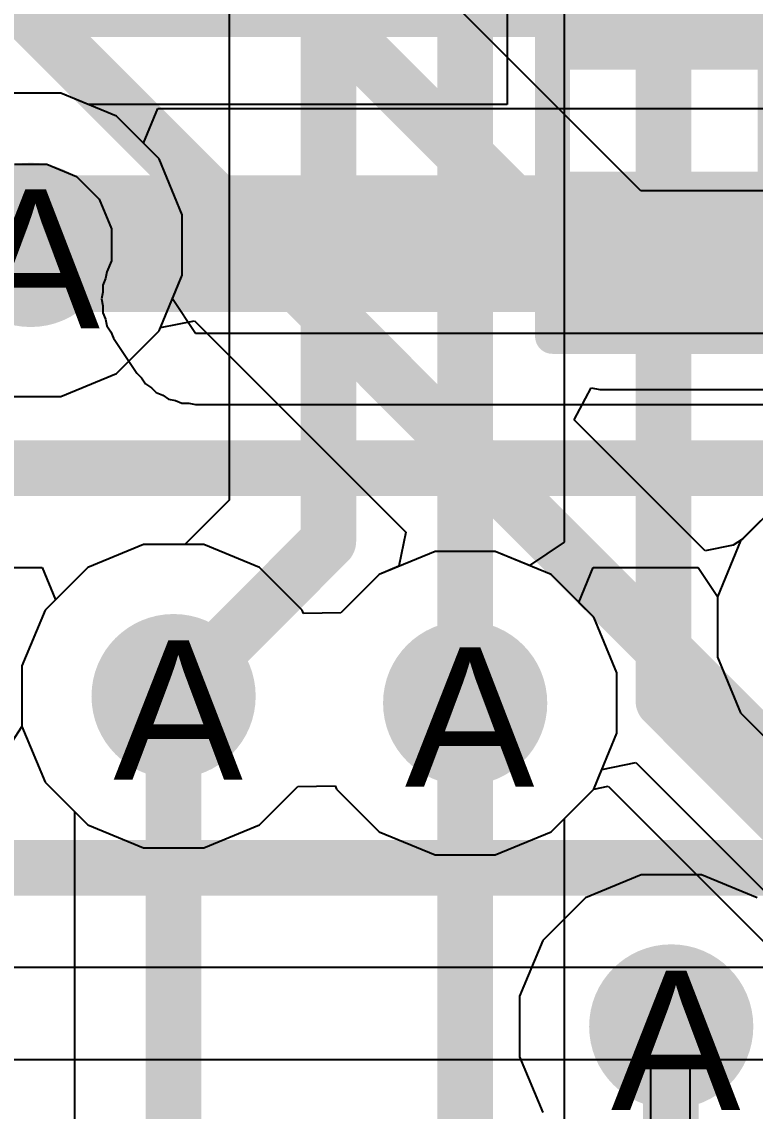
# Model space of a CAD drawing. Header units: inches. Extents: x 0 to 5271, y 0 to 5417.
# Drawn here: x 100.664 to 103.344, y 73.243 to 77.22 of the extents above; entities that cross this region are included whole.
import ezdxf

# ---------------------------------------------------------------- set-up
doc = ezdxf.new("R2010")
doc.units = ezdxf.units.IN
for name, color, linetype in [('Bottom Layer', 5, 'Continuous'), ('Bottom Overlay', 54, 'Continuous'), ('Bottom Paste', 16, 'Continuous'), ('Bottom Solder', 6, 'Continuous'), ('Drill Drawing', 1, 'Continuous'), ('L2_GND1', 16, 'Continuous'), ('L3_SIG1', 76, 'Continuous'), ('L4_PWR', 90, 'Continuous'), ('L5_GND2', 156, 'Continuous'), ('L6_SIG2', 130, 'Continuous'), ('L7_GND3', 216, 'Continuous'), ('Top Layer', 1, 'Continuous'), ('Via Holes', 16, 'Continuous')]:
    doc.layers.add(name, color=color, linetype=linetype)
doc.styles.add('Arial', font='', dxfattribs={"height": 0.2})
doc.styles.get('Arial').set_extended_font_data('Arial')

# ---------------------------------------------------------------- blocks, each defined once
blk = doc.blocks.new('R___0402_B_392')
at = {"layer": 'Bottom Layer'}
for points in [[(-0.2413, 0.3175), (-0.2413, -0.3175), (-0.6985, -0.3175), (-0.6985, 0.3175)], [(0.6985, 0.3175), (0.6985, -0.3175), (0.2413, -0.3175), (0.2413, 0.3175)]]:
    blk.add_hatch(color=5, dxfattribs=at).paths.add_polyline_path(points)
at = {"layer": 'Bottom Paste'}
for points in [[(-0.2413, 0.3175), (-0.2413, -0.3175), (-0.6985, -0.3175), (-0.6985, 0.3175)], [(0.6985, 0.3175), (0.6985, -0.3175), (0.2413, -0.3175), (0.2413, 0.3175)]]:
    blk.add_hatch(color=16, dxfattribs=at).paths.add_polyline_path(points)
at = {"layer": 'Bottom Solder'}
for points in [[(-0.1863, 0.3725), (-0.1863, -0.3725), (-0.7535, -0.3725), (-0.7535, 0.3725)], [(0.7535, 0.3725), (0.7535, -0.3725), (0.1863, -0.3725), (0.1863, 0.3725)]]:
    blk.add_hatch(color=6, dxfattribs=at).paths.add_polyline_path(points)
at = {"layer": 'Bottom Overlay'}
for points in [[(0.7874, 0.4064, 0.127, 0.127, 0), (-0.7874, 0.4064, 0.127, 0.127, 0)], [(-0.7874, -0.4064, 0.127, 0.127, 0), (-0.7874, 0.4064, 0.127, 0.127, 0)], [(0.7874, -0.4064, 0.127, 0.127, 0), (0.7874, 0.4064, 0.127, 0.127, 0)], [(0.8128, 0.4318, 0.00323, 0.00323, 0), (-0.8128, 0.4318, 0.00323, 0.00323, 0)], [(0.7874, -0.4064, 0.127, 0.127, 0), (-0.7874, -0.4064, 0.127, 0.127, 0)]]:
    blk.add_lwpolyline(points, format="xyseb", dxfattribs=at)
for points in [[(-0.8192, 0.4064, 0.0635, 0.0635, 1), (-0.7557, 0.4064, 0.0635, 0.0635, 1)], [(-0.8192, 0.4064, 0.0635, 0.0635, 1), (-0.7557, 0.4064, 0.0635, 0.0635, 1)], [(0.7556, 0.4064, 0.0635, 0.0635, 1), (0.8191, 0.4064, 0.0635, 0.0635, 1)], [(0.7556, 0.4064, 0.0635, 0.0635, 1), (0.8191, 0.4064, 0.0635, 0.0635, 1)], [(-0.8136, 0.4318, 0.00161, 0.00161, 1), (-0.812, 0.4318, 0.00161, 0.00161, 1)], [(0.812, 0.4318, 0.00161, 0.00161, 1), (0.8136, 0.4318, 0.00161, 0.00161, 1)], [(-0.8192, -0.4064, 0.0635, 0.0635, 1), (-0.7557, -0.4064, 0.0635, 0.0635, 1)], [(-0.8192, -0.4064, 0.0635, 0.0635, 1), (-0.7557, -0.4064, 0.0635, 0.0635, 1)], [(0.7556, -0.4064, 0.0635, 0.0635, 1), (0.8191, -0.4064, 0.0635, 0.0635, 1)], [(0.7556, -0.4064, 0.0635, 0.0635, 1), (0.8191, -0.4064, 0.0635, 0.0635, 1)]]:
    blk.add_lwpolyline(points, format="xyseb", close=True, dxfattribs=at)

msp = doc.modelspace()

# ---------------------------------------------------------------- hatches: boundary and pattern name
at = {"layer": 'Bottom Layer'}
h = msp.add_hatch(color=5, dxfattribs=at)
edge = h.paths.add_edge_path()
edge.add_arc((100.6968, 76.4059), 0.3, 0, 360)
msp.add_hatch(color=5, dxfattribs=at).paths.add_polyline_path([(100.6968, 76.1604), (104.2754, 76.1604), (104.2754, 76.6595), (100.6968, 76.6595)])
h = msp.add_hatch(color=5, dxfattribs=at)
edge = h.paths.add_edge_path()
edge.add_arc((101.219, 74.7582), 0.3, 0, 360)
h = msp.add_hatch(color=5, dxfattribs=at)
edge = h.paths.add_edge_path()
edge.add_arc((102.2844, 74.7328), 0.3, 0, 360)
h = msp.add_hatch(color=5, dxfattribs=at)
edge = h.paths.add_edge_path()
edge.add_arc((103.0374, 73.5522), 0.3, 0, 360)
at = {"layer": 'L2_GND1'}
h = msp.add_hatch(color=16, dxfattribs=at)
edge = h.paths.add_edge_path()
edge.add_arc((100.6968, 76.4059), 0.3, 0, 360)
h = msp.add_hatch(color=16, dxfattribs=at)
edge = h.paths.add_edge_path()
edge.add_arc((101.219, 74.7582), 0.3, 0, 360)
h = msp.add_hatch(color=16, dxfattribs=at)
edge = h.paths.add_edge_path()
edge.add_arc((102.2844, 74.7328), 0.3, 0, 360)
h = msp.add_hatch(color=16, dxfattribs=at)
edge = h.paths.add_edge_path()
edge.add_arc((103.0374, 73.5522), 0.3, 0, 360)
at = {"layer": 'L3_SIG1'}
h = msp.add_hatch(color=76, dxfattribs=at)
edge = h.paths.add_edge_path()
edge.add_arc((100.6968, 76.4059), 0.3, 0, 360)
h = msp.add_hatch(color=76, dxfattribs=at)
edge = h.paths.add_edge_path()
edge.add_arc((101.219, 74.7582), 0.3, 0, 360)
h = msp.add_hatch(color=76, dxfattribs=at)
edge = h.paths.add_edge_path()
edge.add_arc((102.2844, 74.7328), 0.3, 0, 360)
h = msp.add_hatch(color=76, dxfattribs=at)
edge = h.paths.add_edge_path()
edge.add_arc((103.0374, 73.5522), 0.3, 0, 360)
at = {"layer": 'L4_PWR'}
h = msp.add_hatch(color=90, dxfattribs=at)
edge = h.paths.add_edge_path()
edge.add_arc((100.6968, 76.4059), 0.3, 0, 360)
h = msp.add_hatch(color=90, dxfattribs=at)
edge = h.paths.add_edge_path()
edge.add_arc((101.219, 74.7582), 0.3, 0, 360)
h = msp.add_hatch(color=90, dxfattribs=at)
edge = h.paths.add_edge_path()
edge.add_arc((102.2844, 74.7328), 0.3, 0, 360)
h = msp.add_hatch(color=90, dxfattribs=at)
edge = h.paths.add_edge_path()
edge.add_arc((103.0374, 73.5522), 0.3, 0, 360)
at = {"layer": 'L5_GND2'}
h = msp.add_hatch(color=156, dxfattribs=at)
edge = h.paths.add_edge_path()
edge.add_arc((100.6968, 76.4059), 0.3, 0, 360)
h = msp.add_hatch(color=156, dxfattribs=at)
edge = h.paths.add_edge_path()
edge.add_arc((101.219, 74.7582), 0.3, 0, 360)
h = msp.add_hatch(color=156, dxfattribs=at)
edge = h.paths.add_edge_path()
edge.add_arc((102.2844, 74.7328), 0.3, 0, 360)
h = msp.add_hatch(color=156, dxfattribs=at)
edge = h.paths.add_edge_path()
edge.add_arc((103.0374, 73.5522), 0.3, 0, 360)
at = {"layer": 'L6_SIG2'}
h = msp.add_hatch(color=130, dxfattribs=at)
edge = h.paths.add_edge_path()
edge.add_arc((100.6968, 76.4059), 0.3, 0, 360)
h = msp.add_hatch(color=130, dxfattribs=at)
edge = h.paths.add_edge_path()
edge.add_arc((101.219, 74.7582), 0.3, 0, 360)
h = msp.add_hatch(color=130, dxfattribs=at)
edge = h.paths.add_edge_path()
edge.add_arc((102.2844, 74.7328), 0.3, 0, 360)
h = msp.add_hatch(color=130, dxfattribs=at)
edge = h.paths.add_edge_path()
edge.add_arc((103.0374, 73.5522), 0.3, 0, 360)
at = {"layer": 'L7_GND3'}
h = msp.add_hatch(color=216, dxfattribs=at)
edge = h.paths.add_edge_path()
edge.add_arc((100.6968, 76.4059), 0.3, 0, 360)
h = msp.add_hatch(color=216, dxfattribs=at)
edge = h.paths.add_edge_path()
edge.add_arc((101.219, 74.7582), 0.3, 0, 360)
h = msp.add_hatch(color=216, dxfattribs=at)
edge = h.paths.add_edge_path()
edge.add_arc((102.2844, 74.7328), 0.3, 0, 360)
h = msp.add_hatch(color=216, dxfattribs=at)
edge = h.paths.add_edge_path()
edge.add_arc((103.0374, 73.5522), 0.3, 0, 360)
at = {"layer": 'Top Layer'}
h = msp.add_hatch(color=1, dxfattribs=at)
edge = h.paths.add_edge_path()
edge.add_arc((100.6968, 76.4059), 0.3, 0, 360)
h = msp.add_hatch(color=1, dxfattribs=at)
edge = h.paths.add_edge_path()
edge.add_arc((101.219, 74.7582), 0.3, 0, 360)
h = msp.add_hatch(color=1, dxfattribs=at)
edge = h.paths.add_edge_path()
edge.add_arc((102.2844, 74.7328), 0.3, 0, 360)
h = msp.add_hatch(color=1, dxfattribs=at)
edge = h.paths.add_edge_path()
edge.add_arc((103.0374, 73.5522), 0.3, 0, 360)
at = {"layer": 'Via Holes'}
h = msp.add_hatch(color=7, dxfattribs=at)
edge = h.paths.add_edge_path()
edge.add_arc((100.6968, 76.4059), 0.15, 0, 360)
h = msp.add_hatch(color=7, dxfattribs=at)
edge = h.paths.add_edge_path()
edge.add_arc((101.219, 74.7582), 0.15, 0, 360)
h = msp.add_hatch(color=7, dxfattribs=at)
edge = h.paths.add_edge_path()
edge.add_arc((102.2844, 74.7328), 0.15, 0, 360)
h = msp.add_hatch(color=7, dxfattribs=at)
edge = h.paths.add_edge_path()
edge.add_arc((103.0374, 73.5522), 0.15, 0, 360)

# ---------------------------------------------------------------- linework, layer by layer
at = {"layer": 'Bottom Layer'}
for p, q in [((102.4383, 77.8114), (102.4383, 76.9184)), ((100.8069, 76.9599), (100.5866, 76.9599)), ((100.9069, 76.9184), (100.8069, 76.9599)), ((102.4383, 76.9184), (100.9069, 76.9184)), ((99.388, 75.2278), (100.7392, 75.2278)), ((100.7392, 75.2278), (100.7878, 75.1105)), ((102.6999, 75.1008), (102.7525, 75.2278)), ((102.7525, 75.2278), (103.136, 75.2278)), ((103.136, 75.2278), (103.2066, 75.1222)), ((100.7878, 75.1105), (100.7493, 75.072)), ((102.7541, 75.0466), (102.6999, 75.1008)), ((103.2066, 75.1222), (103.2062, 75.1212)), ((103.2062, 75.1212), (103.2062, 74.9008)), ((100.7493, 75.072), (100.665, 74.8684)), ((102.8384, 74.843), (102.7541, 75.0466)), ((103.2062, 74.9008), (103.2905, 74.6972)), ((100.665, 74.8684), (100.665, 74.648)), ((102.8384, 74.6226), (102.8384, 74.843)), ((103.2905, 74.6972), (103.4463, 74.5413)), ((100.665, 74.648), (100.7493, 74.4444)), ((102.7541, 74.419), (102.8384, 74.6226)), ((100.7493, 74.4444), (100.9052, 74.2885)), ((101.5328, 74.2885), (101.6732, 74.4289)), ((101.6732, 74.4289), (101.8099, 74.4306)), ((101.8099, 74.4306), (101.8148, 74.419)), ((101.8148, 74.419), (101.9706, 74.2631)), ((102.5982, 74.2631), (102.7541, 74.419)), ((100.9052, 74.2885), (101.1088, 74.2042)), ((101.3292, 74.2042), (101.5328, 74.2885)), ((101.9706, 74.2631), (102.1742, 74.1788)), ((102.3946, 74.1788), (102.5982, 74.2631)), ((101.1088, 74.2042), (101.3292, 74.2042)), ((102.1742, 74.1788), (102.3946, 74.1788))]:
    msp.add_line(p, q, dxfattribs=at)
msp.add_lwpolyline([(99.2378, 75.5904, 0.2032, 0.2032, 0), (104.1177, 75.5904, 0.2032, 0.2032, 0)], format="xyseb", dxfattribs=at)
at = {"layer": 'L2_GND1'}
for p, q in [((100.8069, 76.9599), (100.5866, 76.9599)), ((101.0106, 76.8755), (100.8069, 76.9599)), ((101.1664, 76.7197), (101.0106, 76.8755)), ((101.2507, 76.5161), (101.1664, 76.7197)), ((101.2507, 76.2957), (101.2507, 76.5161)), ((101.1664, 76.092), (101.2507, 76.2957)), ((101.0106, 75.9362), (101.1664, 76.092)), ((100.8069, 75.8519), (101.0106, 75.9362)), ((100.5866, 75.8519), (100.8069, 75.8519)), ((103.4463, 75.4807), (103.2905, 75.3248)), ((101.1088, 75.3122), (100.9052, 75.2279)), ((101.3292, 75.3122), (101.1088, 75.3122)), ((101.5328, 75.2279), (101.3292, 75.3122)), ((103.2905, 75.3248), (103.2062, 75.1212)), ((102.1742, 75.2868), (101.9706, 75.2025)), ((102.3946, 75.2868), (102.1742, 75.2868)), ((102.5982, 75.2025), (102.3946, 75.2868)), ((100.9052, 75.2279), (100.7493, 75.072)), ((101.6887, 75.072), (101.5328, 75.2279)), ((101.9706, 75.2025), (101.8302, 75.0621)), ((102.7541, 75.0466), (102.5982, 75.2025)), ((103.2062, 75.1212), (103.2062, 74.9008)), ((100.7493, 75.072), (100.665, 74.8684)), ((101.6935, 75.0604), (101.6887, 75.072)), ((101.8302, 75.0621), (101.6935, 75.0604)), ((102.8384, 74.843), (102.7541, 75.0466)), ((103.2062, 74.9008), (103.2905, 74.6972)), ((100.665, 74.8684), (100.665, 74.648)), ((102.8384, 74.6226), (102.8384, 74.843)), ((103.2905, 74.6972), (103.4463, 74.5413)), ((100.665, 74.648), (100.7493, 74.4444)), ((102.7541, 74.419), (102.8384, 74.6226)), ((100.7493, 74.4444), (100.9052, 74.2885)), ((101.5328, 74.2885), (101.6732, 74.4289)), ((101.6732, 74.4289), (101.8099, 74.4306)), ((101.8099, 74.4306), (101.8148, 74.419)), ((101.8148, 74.419), (101.9706, 74.2631)), ((102.5982, 74.2631), (102.7541, 74.419)), ((100.9052, 74.2885), (101.1088, 74.2042)), ((101.3292, 74.2042), (101.5328, 74.2885)), ((101.9706, 74.2631), (102.1742, 74.1788)), ((102.3946, 74.1788), (102.5982, 74.2631)), ((101.1088, 74.2042), (101.3292, 74.2042)), ((102.1742, 74.1788), (102.3946, 74.1788))]:
    msp.add_line(p, q, dxfattribs=at)
at = {"layer": 'L3_SIG1'}
for p, q in [((102.9265, 76.6032), (101.8763, 77.6534)), ((104.4904, 76.6032), (102.9265, 76.6032)), ((101.1712, 76.1036), (101.2958, 76.1284)), ((101.2958, 76.1284), (102.0673, 75.3568)), ((101.0106, 75.9362), (101.1664, 76.092)), ((101.1664, 76.092), (101.1712, 76.1036)), ((100.8069, 75.8519), (101.0106, 75.9362)), ((100.5866, 75.8519), (100.8069, 75.8519)), ((102.6824, 75.7673), (102.7449, 75.8843)), ((102.7449, 75.8843), (102.7763, 75.8781)), ((102.7763, 75.8781), (104.3806, 75.8781)), ((103.1612, 75.2885), (102.6824, 75.7673)), ((103.4463, 75.4807), (103.2975, 75.3318)), ((102.0673, 75.3568), (102.0425, 75.2323)), ((103.2975, 75.3318), (103.2641, 75.309)), ((101.1088, 75.3122), (100.9052, 75.2279)), ((101.3292, 75.3122), (101.1088, 75.3122)), ((101.5328, 75.2279), (101.3292, 75.3122)), ((103.2641, 75.309), (103.1612, 75.2885)), ((100.9052, 75.2279), (100.7493, 75.072)), ((101.6887, 75.072), (101.5328, 75.2279)), ((102.0425, 75.2323), (101.9706, 75.2025)), ((101.9706, 75.2025), (101.8302, 75.0621)), ((100.7493, 75.072), (100.665, 74.8684)), ((101.6935, 75.0604), (101.6887, 75.072)), ((101.8302, 75.0621), (101.6935, 75.0604)), ((100.665, 74.8684), (100.665, 74.648)), ((100.665, 74.648), (100.7493, 74.4444)), ((102.7839, 74.4909), (102.9084, 74.5157)), ((102.9084, 74.5157), (103.9044, 73.5197)), ((102.7541, 74.419), (102.7839, 74.4909)), ((100.7493, 74.4444), (100.9052, 74.2885)), ((101.5328, 74.2885), (101.6732, 74.4289)), ((101.6732, 74.4289), (101.8099, 74.4306)), ((101.8099, 74.4306), (101.8148, 74.419)), ((101.8148, 74.419), (101.9706, 74.2631)), ((102.5982, 74.2631), (102.7541, 74.419)), ((100.9052, 74.2885), (101.1088, 74.2042)), ((101.3292, 74.2042), (101.5328, 74.2885)), ((101.9706, 74.2631), (102.1742, 74.1788)), ((102.3946, 74.1788), (102.5982, 74.2631)), ((101.1088, 74.2042), (101.3292, 74.2042)), ((102.1742, 74.1788), (102.3946, 74.1788))]:
    msp.add_line(p, q, dxfattribs=at)
for points in [[(97.7786, 80.1582, 0.2032, 0.2032, 0), (104.267, 73.6699, 0.2032, 0.2032, 0)], [(101.5137, 77.5032, 0.2032, 0.2032, 0), (102.7763, 76.2406, 0.2032, 0.2032, 0)], [(102.7763, 76.2406, 0.2032, 0.2032, 0), (105.217, 76.2406, 0.2032, 0.2032, 0)]]:
    msp.add_lwpolyline(points, format="xyseb", dxfattribs=at)
msp.add_lwpolyline([(102.7255, 76.2406, 0.1016, 0.1016, 1), (102.8271, 76.2406, 0.1016, 0.1016, 1)], format="xyseb", close=True, dxfattribs=at)
msp.add_lwpolyline([(102.7255, 76.2406, 0.1016, 0.1016, 1), (102.8271, 76.2406, 0.1016, 0.1016, 1)], format="xyseb", close=True, dxfattribs=at)
at = {"layer": 'L4_PWR'}
for p, q in [((100.8069, 76.9599), (100.5866, 76.9599)), ((101.0106, 76.8755), (100.8069, 76.9599)), ((101.1664, 76.7197), (101.0106, 76.8755)), ((100.6381, 76.7009), (100.7554, 76.7009)), ((100.7554, 76.7009), (100.8639, 76.656)), ((101.2507, 76.5161), (101.1664, 76.7197)), ((100.8639, 76.656), (100.9469, 76.573)), ((100.9469, 76.573), (100.9918, 76.4645)), ((101.2507, 76.2957), (101.2507, 76.5161)), ((100.9918, 76.4645), (100.9918, 76.3472)), ((100.9918, 76.3472), (100.9755, 76.3079)), ((100.9755, 76.3079), (100.9705, 76.2829)), ((101.2148, 76.2088), (101.2507, 76.2957)), ((100.9705, 76.2829), (100.9608, 76.2593)), ((100.9608, 76.2593), (100.9608, 76.2338)), ((100.9608, 76.2338), (100.9558, 76.2088)), ((100.9558, 76.2088), (100.9608, 76.1838)), ((101.2996, 76.0818), (101.2148, 76.2088)), ((100.9608, 76.1838), (100.9608, 76.1583)), ((100.9608, 76.1583), (100.9705, 76.1347)), ((100.9705, 76.1347), (100.9755, 76.1097)), ((100.9755, 76.1097), (100.9897, 76.0885)), ((100.9897, 76.0885), (100.9994, 76.0649)), ((100.9994, 76.0649), (101.0843, 75.9379)), ((104.679, 76.0818), (101.2996, 76.0818)), ((101.0843, 75.9379), (101.1023, 75.9199)), ((101.1023, 75.9199), (101.1165, 75.8987)), ((101.1165, 75.8987), (101.1377, 75.8845)), ((101.1377, 75.8845), (101.1558, 75.8665)), ((101.1558, 75.8665), (101.1793, 75.8567)), ((101.1793, 75.8567), (101.2005, 75.8426)), ((101.2005, 75.8426), (101.2255, 75.8376)), ((101.2255, 75.8376), (101.2491, 75.8278)), ((101.2491, 75.8278), (101.2746, 75.8278)), ((101.2746, 75.8278), (101.2996, 75.8228)), ((101.2996, 75.8228), (104.3587, 75.8228)), ((103.4463, 75.4807), (103.2905, 75.3248)), ((101.1088, 75.3122), (100.9052, 75.2279)), ((101.3292, 75.3122), (101.1088, 75.3122)), ((101.5328, 75.2279), (101.3292, 75.3122)), ((103.2905, 75.3248), (103.2062, 75.1212)), ((102.1742, 75.2868), (101.9706, 75.2025)), ((102.3946, 75.2868), (102.1742, 75.2868)), ((102.5982, 75.2025), (102.3946, 75.2868)), ((100.9052, 75.2279), (100.7493, 75.072)), ((101.6887, 75.072), (101.5328, 75.2279)), ((101.9706, 75.2025), (101.8302, 75.0621)), ((102.7541, 75.0466), (102.5982, 75.2025)), ((103.2062, 75.1212), (103.2062, 74.9008)), ((100.7493, 75.072), (100.665, 74.8684)), ((101.6935, 75.0604), (101.6887, 75.072)), ((101.8302, 75.0621), (101.6935, 75.0604)), ((102.8384, 74.843), (102.7541, 75.0466)), ((103.2062, 74.9008), (103.2905, 74.6972)), ((100.665, 74.8684), (100.665, 74.648)), ((102.8384, 74.6226), (102.8384, 74.843)), ((103.2905, 74.6972), (103.4463, 74.5413)), ((100.665, 74.648), (100.7493, 74.4444)), ((102.7541, 74.419), (102.8384, 74.6226)), ((100.7493, 74.4444), (100.9052, 74.2885)), ((101.5328, 74.2885), (101.6732, 74.4289)), ((101.6732, 74.4289), (101.8099, 74.4306)), ((101.8099, 74.4306), (101.8148, 74.419)), ((101.8148, 74.419), (101.9706, 74.2631)), ((102.5982, 74.2631), (102.7541, 74.419)), ((100.9052, 74.2885), (101.1088, 74.2042)), ((101.3292, 74.2042), (101.5328, 74.2885)), ((101.9706, 74.2631), (102.1742, 74.1788)), ((102.3946, 74.1788), (102.5982, 74.2631)), ((101.1088, 74.2042), (101.3292, 74.2042)), ((102.1742, 74.1788), (102.3946, 74.1788)), ((102.9272, 74.1062), (102.7236, 74.0219)), ((103.1476, 74.1062), (102.9272, 74.1062)), ((103.3512, 74.0219), (103.1476, 74.1062)), ((102.7236, 74.0219), (102.5677, 73.866)), ((102.5677, 73.866), (102.4834, 73.6624)), ((102.4834, 73.6624), (102.4834, 73.442)), ((102.4834, 73.442), (102.5677, 73.2384))]:
    msp.add_line(p, q, dxfattribs=at)
at = {"layer": 'L5_GND2'}
for p, q in [((100.8069, 76.9599), (100.5866, 76.9599)), ((101.0106, 76.8755), (100.8069, 76.9599)), ((101.1664, 76.7197), (101.0106, 76.8755)), ((101.2507, 76.5161), (101.1664, 76.7197)), ((101.2507, 76.2957), (101.2507, 76.5161)), ((101.1664, 76.092), (101.2507, 76.2957)), ((101.0106, 75.9362), (101.1664, 76.092)), ((100.8069, 75.8519), (101.0106, 75.9362)), ((100.5866, 75.8519), (100.8069, 75.8519)), ((103.4463, 75.4807), (103.2905, 75.3248)), ((101.1088, 75.3122), (100.9052, 75.2279)), ((101.3292, 75.3122), (101.1088, 75.3122)), ((101.5328, 75.2279), (101.3292, 75.3122)), ((103.2905, 75.3248), (103.2062, 75.1212)), ((102.1742, 75.2868), (101.9706, 75.2025)), ((102.3946, 75.2868), (102.1742, 75.2868)), ((102.5982, 75.2025), (102.3946, 75.2868)), ((100.9052, 75.2279), (100.7493, 75.072)), ((101.6887, 75.072), (101.5328, 75.2279)), ((101.9706, 75.2025), (101.8302, 75.0621)), ((102.7541, 75.0466), (102.5982, 75.2025)), ((103.2062, 75.1212), (103.2062, 74.9008)), ((100.7493, 75.072), (100.665, 74.8684)), ((101.6935, 75.0604), (101.6887, 75.072)), ((101.8302, 75.0621), (101.6935, 75.0604)), ((102.8384, 74.843), (102.7541, 75.0466)), ((103.2062, 74.9008), (103.2905, 74.6972)), ((100.665, 74.8684), (100.665, 74.648)), ((102.8384, 74.6226), (102.8384, 74.843)), ((103.2905, 74.6972), (103.4463, 74.5413)), ((100.665, 74.648), (100.7493, 74.4444)), ((102.7541, 74.419), (102.8384, 74.6226)), ((100.7493, 74.4444), (100.9052, 74.2885)), ((101.5328, 74.2885), (101.6732, 74.4289)), ((101.6732, 74.4289), (101.8099, 74.4306)), ((101.8099, 74.4306), (101.8148, 74.419)), ((101.8148, 74.419), (101.9706, 74.2631)), ((102.5982, 74.2631), (102.7541, 74.419)), ((100.9052, 74.2885), (101.1088, 74.2042)), ((101.3292, 74.2042), (101.5328, 74.2885)), ((101.9706, 74.2631), (102.1742, 74.1788)), ((102.3946, 74.1788), (102.5982, 74.2631)), ((101.1088, 74.2042), (101.3292, 74.2042)), ((102.1742, 74.1788), (102.3946, 74.1788))]:
    msp.add_line(p, q, dxfattribs=at)
at = {"layer": 'L6_SIG2'}
for p, q in [((101.1089, 76.7772), (101.1615, 76.9042)), ((101.1615, 76.9042), (110.729, 76.9042)), ((101.1664, 76.7197), (101.1089, 76.7772)), ((101.2507, 76.5161), (101.1664, 76.7197)), ((101.2507, 76.2957), (101.2507, 76.5161)), ((101.1664, 76.092), (101.2507, 76.2957)), ((101.0106, 75.9362), (101.1664, 76.092)), ((100.8069, 75.8519), (101.0106, 75.9362)), ((100.5866, 75.8519), (100.8069, 75.8519)), ((103.4463, 75.4807), (103.2905, 75.3248)), ((101.1088, 75.3122), (100.9052, 75.2279)), ((101.3292, 75.3122), (101.1088, 75.3122)), ((101.5328, 75.2279), (101.3292, 75.3122)), ((103.2905, 75.3248), (103.2062, 75.1212)), ((102.1742, 75.2868), (101.9706, 75.2025)), ((102.3946, 75.2868), (102.1742, 75.2868)), ((102.5982, 75.2025), (102.3946, 75.2868)), ((100.9052, 75.2279), (100.7493, 75.072)), ((101.6887, 75.072), (101.5328, 75.2279)), ((101.9706, 75.2025), (101.8302, 75.0621)), ((102.7541, 75.0466), (102.5982, 75.2025)), ((103.2062, 75.1212), (103.2062, 74.9008)), ((100.7493, 75.072), (100.665, 74.8684)), ((101.6935, 75.0604), (101.6887, 75.072)), ((101.8302, 75.0621), (101.6935, 75.0604)), ((102.8384, 74.843), (102.7541, 75.0466)), ((103.2062, 74.9008), (103.2905, 74.6972)), ((100.665, 74.8684), (100.665, 74.648)), ((102.8384, 74.6226), (102.8384, 74.843)), ((103.2905, 74.6972), (103.3976, 74.5901)), ((100.665, 74.648), (100.7493, 74.4444)), ((102.7541, 74.419), (102.8384, 74.6226)), ((100.7493, 74.4444), (100.8564, 74.3373)), ((102.647, 74.3119), (102.7541, 74.419)), ((100.8564, 74.3373), (100.8564, 69.4581)), ((102.647, 71.6526), (102.647, 74.3119))]:
    msp.add_line(p, q, dxfattribs=at)
for points in [[(95.9866, 77.2668, 0.2032, 0.2032, 0), (111.1641, 77.2668, 0.2032, 0.2032, 0)], [(101.219, 69.0372, 0.2032, 0.2032, 0), (101.219, 74.7582, 0.2032, 0.2032, 0)], [(102.2844, 71.6526, 0.2032, 0.2032, 0), (102.2844, 74.682, 0.2032, 0.2032, 0)]]:
    msp.add_lwpolyline(points, format="xyseb", dxfattribs=at)
for points in [[(101.1682, 74.7582, 0.1016, 0.1016, 1), (101.2698, 74.7582, 0.1016, 0.1016, 1)], [(102.2336, 74.682, 0.1016, 0.1016, 1), (102.3352, 74.682, 0.1016, 0.1016, 1)]]:
    msp.add_lwpolyline(points, format="xyseb", close=True, dxfattribs=at)
at = {"layer": 'L7_GND3'}
for p, q in [((102.6463, 77.4588), (102.6463, 75.32)), ((100.8069, 76.9599), (100.5866, 76.9599)), ((101.0106, 76.8755), (100.8069, 76.9599)), ((101.1664, 76.7197), (101.0106, 76.8755)), ((101.2507, 76.5161), (101.1664, 76.7197)), ((101.2507, 76.2957), (101.2507, 76.5161)), ((101.1664, 76.092), (101.2507, 76.2957)), ((101.0106, 75.9362), (101.1664, 76.092)), ((100.8069, 75.8519), (101.0106, 75.9362)), ((100.5866, 75.8519), (100.8069, 75.8519)), ((101.1088, 75.3122), (100.9052, 75.2279)), ((101.3292, 75.3122), (101.1088, 75.3122)), ((101.5328, 75.2279), (101.3292, 75.3122)), ((102.6463, 75.32), (102.5193, 75.2352)), ((102.1742, 75.2868), (101.9706, 75.2025)), ((102.3946, 75.2868), (102.1742, 75.2868)), ((102.5193, 75.2352), (102.3946, 75.2868)), ((100.9052, 75.2279), (100.7493, 75.072)), ((101.6887, 75.072), (101.5328, 75.2279)), ((101.9706, 75.2025), (101.8302, 75.0621)), ((100.7493, 75.072), (100.665, 74.8684)), ((101.6935, 75.0604), (101.6887, 75.072)), ((101.8302, 75.0621), (101.6935, 75.0604)), ((100.665, 74.8684), (100.665, 74.648)), ((100.665, 74.648), (100.7493, 74.4444)), ((100.7493, 74.4444), (100.9052, 74.2885)), ((101.5328, 74.2885), (101.6732, 74.4289)), ((101.6732, 74.4289), (101.8099, 74.4306)), ((101.8099, 74.4306), (101.8148, 74.419)), ((101.8148, 74.419), (101.9706, 74.2631)), ((102.5982, 74.2631), (102.7541, 74.419)), ((102.7541, 74.419), (102.807, 74.4295)), ((102.807, 74.4295), (104.4849, 72.7516)), ((100.9052, 74.2885), (101.1088, 74.2042)), ((101.3292, 74.2042), (101.5328, 74.2885)), ((101.9706, 74.2631), (102.1742, 74.1788)), ((102.3946, 74.1788), (102.5982, 74.2631)), ((101.1088, 74.2042), (101.3292, 74.2042)), ((102.1742, 74.1788), (102.3946, 74.1788))]:
    msp.add_line(p, q, dxfattribs=at)
for points in [[(103.0088, 74.7404, 0.2032, 0.2032, 0), (103.0088, 77.8797, 0.2032, 0.2032, 0)], [(103.0088, 74.7404, 0.2032, 0.2032, 0), (104.8258, 72.9234, 0.2032, 0.2032, 0)]]:
    msp.add_lwpolyline(points, format="xyseb", dxfattribs=at)
msp.add_lwpolyline([(102.958, 74.7404, 0.1016, 0.1016, 1), (103.0596, 74.7404, 0.1016, 0.1016, 1)], format="xyseb", close=True, dxfattribs=at)
msp.add_lwpolyline([(102.958, 74.7404, 0.1016, 0.1016, 1), (103.0596, 74.7404, 0.1016, 0.1016, 1)], format="xyseb", close=True, dxfattribs=at)
at = {"layer": 'Top Layer'}
for p, q in [((101.422, 78.172), (101.422, 75.4739)), ((100.8069, 76.9599), (100.5866, 76.9599)), ((101.0106, 76.8755), (100.8069, 76.9599)), ((101.1664, 76.7197), (101.0106, 76.8755)), ((101.2507, 76.5161), (101.1664, 76.7197)), ((101.2507, 76.2957), (101.2507, 76.5161)), ((101.1664, 76.092), (101.2507, 76.2957)), ((101.0106, 75.9362), (101.1664, 76.092)), ((100.8069, 75.8519), (101.0106, 75.9362)), ((100.5866, 75.8519), (100.8069, 75.8519)), ((101.422, 75.4739), (101.2602, 75.3122)), ((101.1088, 75.3122), (100.9052, 75.2279)), ((101.2602, 75.3122), (101.1088, 75.3122)), ((100.9052, 75.2279), (100.7493, 75.072)), ((100.7493, 75.072), (100.665, 74.8684)), ((100.665, 74.8684), (100.665, 74.648)), ((100.665, 74.648), (100.5887, 74.5301)), ((100.5303, 73.769), (103.5313, 73.769)), ((102.9634, 73.43), (99.3968, 73.43)), ((102.9634, 70.922), (102.9634, 73.43)), ((103.6719, 73.43), (103.1054, 73.43)), ((103.1054, 73.43), (103.1054, 70.922))]:
    msp.add_line(p, q, dxfattribs=at)
for points in [[(101.7846, 75.3238, 0.2032, 0.2032, 0), (101.7846, 79.426, 0.2032, 0.2032, 0)], [(102.2844, 74.682, 0.2032, 0.2032, 0), (102.2844, 79.426, 0.2032, 0.2032, 0)], [(101.219, 74.7582, 0.2032, 0.2032, 0), (101.7846, 75.3238, 0.2032, 0.2032, 0)], [(100.1094, 74.1316, 0.2032, 0.2032, 0), (103.6815, 74.1316, 0.2032, 0.2032, 0)], [(103.0358, 72.1776, 0.2032, 0.2032, 0), (103.0358, 73.5507, 0.2032, 0.2032, 0)]]:
    msp.add_lwpolyline(points, format="xyseb", dxfattribs=at)
for points in [[(101.7338, 75.3238, 0.1016, 0.1016, 1), (101.8354, 75.3238, 0.1016, 0.1016, 1)], [(101.7338, 75.3238, 0.1016, 0.1016, 1), (101.8354, 75.3238, 0.1016, 0.1016, 1)], [(101.1682, 74.7582, 0.1016, 0.1016, 1), (101.2698, 74.7582, 0.1016, 0.1016, 1)], [(102.2336, 74.682, 0.1016, 0.1016, 1), (102.3352, 74.682, 0.1016, 0.1016, 1)], [(102.985, 73.5507, 0.1016, 0.1016, 1), (103.0866, 73.5507, 0.1016, 0.1016, 1)]]:
    msp.add_lwpolyline(points, format="xyseb", close=True, dxfattribs=at)

# ---------------------------------------------------------------- block references
at = {"rotation": 270}
msp.add_blockref('R___0402_B_392', (103.0098, 76.8589), dxfattribs=at)

# ---------------------------------------------------------------- texts
at = {"layer": 'Drill Drawing', "style": 'Arial'}
for p in [(100.4767, 76.1011), (100.9989, 74.4535), (102.0643, 74.4281), (102.8173, 73.2475)]:
    msp.add_text('A', height=0.508, dxfattribs=at).set_placement(p)

doc.saveas('drawing.dxf')
